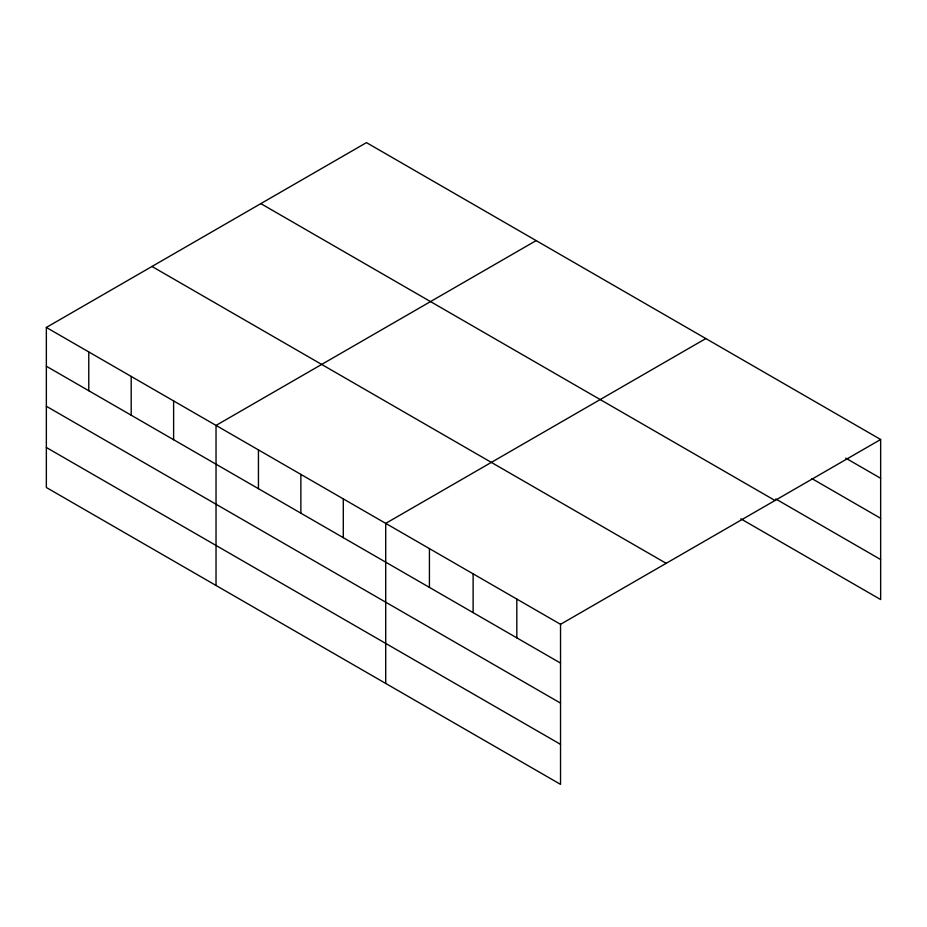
<?xml version="1.0" encoding="UTF-8"?>
<svg xmlns="http://www.w3.org/2000/svg" width="927" height="927" viewBox="0 0 927 927"><rect width="100%" height="100%" fill="white"/><g stroke="black" fill="none" stroke-linecap="round" stroke-linejoin="round"><path stroke-width="1.39" d="M46.35 327.451L560.534 624.311L560.534 784.369L46.35 487.509L46.35 327.451L366.466 142.631L880.65 439.491L880.65 599.549L740.789 518.796M536.154 240.603L216.026 425.423L216.026 585.47M705.829 338.564L385.713 523.384L385.713 683.431M560.534 624.311L880.65 439.491M845.691 458.1L880.65 478.286M811.971 478.645L880.65 518.297M775.76 498.969L880.65 559.526M260.835 203.627L775.007 500.487M151.993 266.466L666.165 563.326M46.35 366.235L560.534 663.095M46.35 406.258L560.534 703.118M46.35 447.486L560.534 744.346M516.826 599.085L516.826 637.869M473.118 573.848L473.118 612.631M429.421 548.61L429.421 587.405M343.291 498.888L343.291 537.672M300.869 474.404L300.869 513.187M258.448 449.908L258.448 488.691M173.616 400.928L173.616 439.711M131.194 376.432L131.194 415.226M88.772 351.947L88.772 390.73"/></g></svg>
